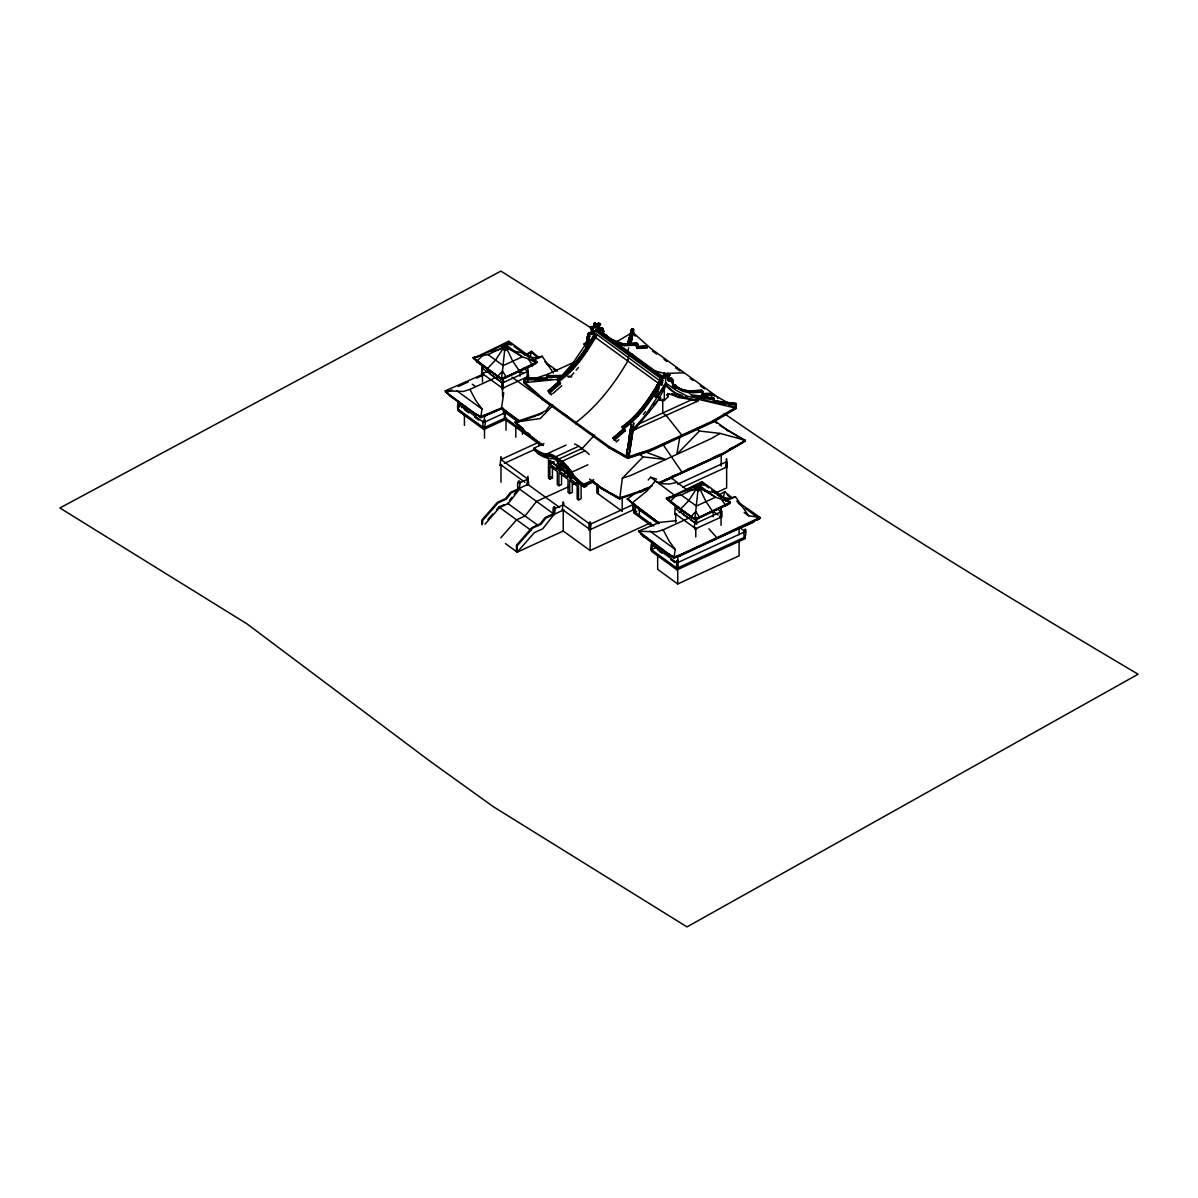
<?xml version="1.0" encoding="UTF-8"?>
<svg xmlns="http://www.w3.org/2000/svg" width="1198" height="1198" viewBox="0 0 1198 1198"><rect width="100%" height="100%" fill="white"/><g stroke="black" fill="none" stroke-linecap="round" stroke-linejoin="round"><path stroke-width="1.5" d="M633.413 427.866L628.905 457.127L626.374 456.947L631.091 424.826M628.905 457.127L633.922 423.223M524.305 379.826L546.602 379.856L546.602 378.823L524.395 378.793L524.23 382.731L560.574 379.017M628.845 340.801L628.86 338.24L630.972 337.941L631.376 340.966L633.293 328.836L631.406 329.375L628.86 340.097M524.604 378.358L546.887 378.388L524.544 378.059L524.23 382.731M588.652 340.711L587.2 339.648L586.107 343.586L584.759 343.377C582.947 344.23 585.672 346.222 586.211 344.425L587.963 343.826L589.626 336.413L587.754 334.017L589.521 332.67L592.082 334.422L592.965 333.448L593.145 331.741L591.348 331.022L591.722 328.836L590.584 328.507L590.404 326.829L593.16 328.357L595.676 326.185L596.155 323.789L597.577 326.156L600.453 323.939L599.135 327.159L599.344 330.528C601.845 329.405 602.879 327.923 603.762 331.097L603.088 332.385L604.346 336.324M592.8 332.071L593.175 329.884L591.722 328.836M663.812 377.235L597.937 329.36L595.047 330.693L594.103 332.415L662.254 382.551L660.802 381.488L661.191 379.302L660.038 378.987L659.858 377.31L662.629 378.838L665.145 376.666L665.624 374.27L667.046 376.636L669.922 374.42L668.589 377.64L668.813 381.009C671.314 379.886 672.333 378.403 673.231 381.578L672.542 382.866L673.875 384.738C672.917 390.009 677.514 383.046 675.627 387.912L674.564 389.215M662.254 382.551L662.644 380.365L661.191 379.302M546.018 410.659L537.617 414.523L537.573 415.406L542.619 413.1M647.804 488.574L641.065 491.659L641.11 490.656L642.023 491.315L650.424 487.451M652.146 485.789L642.068 490.416L642.023 491.315L619.441 498.922L601.501 488.634L591.078 481.057M697.64 399.159L735.797 408.099L735.916 403.412L713.723 400.806L713.738 398.095L690.467 394.636M546.602 379.856L546.767 375.678L562.88 375.408M735.722 405.179L713.439 402.258L713.738 398.095M687.382 490.027L676.885 482.405L669.547 483.992L662.838 483.782L655.141 481.162L646.875 491.09L632.364 502.816L659.349 523.376L627.288 499.296L634.94 493.291M633.667 504.493L628.052 498.952L627.288 499.296M671.808 478.886L671.883 478.017L666.447 479.26M589.521 332.67L590.854 333.388L591.348 331.022M658.121 391.192L656.669 390.129L655.576 394.067L654.228 393.857C652.401 394.711 655.141 396.703 655.68 394.906L657.432 394.307L659.095 386.894L656.998 385.082L658.99 383.15L660.323 383.869L660.802 381.488M658.99 383.15L661.775 384.932L662.599 382.222M542.634 399.593L542.784 398.35L524.38 381.997L524.38 383.375L542.634 399.593L609.393 448.112L627.647 458.415L650.619 450.837L712.96 422.235L735.931 408.743L735.931 407.365L728.669 405.658M547.351 375.798L547.546 374.345L573.632 362.38M650.619 450.837L650.814 449.385L712.78 420.962L735.931 407.365M503.714 392.869L501.483 408.653L518 420.648M713.439 402.258L713.574 401.24L735.782 404.145M646.98 452.515L665.684 459.478L643.056 456.887L622.331 478.272L619.68 498.862L602.684 489.128L592.231 481.521M626.374 456.947L630.882 427.701M508.686 343.512L508.806 341.25L477.897 356.255L473.18 357.588L477.448 362.2L478.227 361.841L473.18 358.337M628.935 437.21L631.496 424.392M631.466 437.375L633.517 422.744M679.88 436.731L676.795 454.386L699.422 431.025L720.148 433.406L745.321 440.295L745.321 441.178L722.753 454.282L658.84 483.603M701.923 483.123L702.043 481.671L671.15 496.676L666.417 498.009L670.7 502.621L692.414 517.491L666.417 498.757L671.584 497.619M478.421 415.406L480.832 417.458L481.985 409.042L475.906 400.656L469.93 389.41L463.237 391.446L445.297 390.803L450.253 396.089L480.967 417.638L501.767 408.653L501.648 407.859L480.832 416.739L475.681 413.624M674.07 557.175L674.204 558.058L668.963 555.018L643.506 536.524L638.549 531.223L656.474 531.867L663.168 529.83L669.143 541.077L675.223 549.478L673.92 557.864L680.15 555.752L673.92 557.864M531.283 353.111L531.448 351.284L525.158 354.922M626.389 453.997L629.564 439.112L628.935 439.696M628.92 454.162L630.837 439.187L631.466 439.861M546.528 379.182L546.767 375.678M713.499 401.615L713.783 400.147M735.797 408.099L735.916 403.412M480.832 416.739L486.912 415.332L486.298 414.897M629.849 338.51L632.035 328.761M631.376 340.966L633.293 328.836M619.68 498.862L619.965 497.559L619.965 498.548L610.471 493.112M674.204 557.295L669.757 555.393L674.07 557.879L695.753 547.98M588.308 340.606L587.08 338.585L587.769 337.686L589.236 338.749M657.777 391.087L656.534 389.065L657.238 388.167L658.69 389.215M506.17 377.415L501.483 378.897L531.942 365.031M725.194 505.451L694.72 519.333L730.346 502.232L702.043 481.671L700.351 486.193L681.213 494.984L666.417 498.009L690.976 516.682L694.72 518.569L699.437 517.251L695.724 511.516L697.97 490.102L694.72 487.751L698.808 485.879L702.043 489.248L715.565 497.245L730.346 502.232L724.67 506.395M698.883 518.315L694.855 519.603L730.346 502.98L711.732 490.117M627.318 344.874L628.86 338.24M627.737 344.47L629.264 337.836M627.902 351.224L628.665 347.914M629.429 344.59L630.972 337.941M629.849 345.039L631.391 338.405M593.175 329.884L591.647 328.656L592.651 327.563M662.644 380.365L661.116 379.137L662.12 378.044M629.07 340.606L630.942 333.913M630.657 344.126L633.937 329.54M696.412 399.189L698.374 400.611L696.757 401.555L694.795 400.132L678.996 397.556L669.218 393.872L667.765 394.531L668.304 396.583L664.306 400.431L661.371 400.566L658.735 399.129L659.274 396.583M660.293 400.267L660.832 397.721L656.294 402.004M598.536 329.869C598.161 327.728 603.507 326.725 601.082 329.061M671.179 378.987C671.359 376.846 667.87 378.957 668.005 380.35M589.626 336.413L588.308 334.916L587.095 337.012L588.547 338.705M659.095 386.894L657.777 385.397L656.549 387.493L658.016 389.17M635.913 346.522L646.066 346.102L647.294 348.019L637.141 348.438L638.264 345.114L637.036 343.182L623.26 343.751L611.025 339.214M702.462 393.588L710.938 393.244L712.166 395.16L702.013 395.58L703.136 392.24L701.908 390.323L688.131 390.892L681.991 389.395L674.369 385.591M711.043 398.485L712.166 395.16M589.775 335.979L588.982 335.665L590.225 334.122L592.082 334.422M659.229 386.46L658.451 386.145L659.679 384.603L661.551 384.902M599.135 327.159L596.125 325.092L598.506 322.996L600.453 323.939M667.046 376.636L665.579 375.573L667.96 373.477L669.922 374.42M677.739 560.23L678.278 568.077L676.526 568.496L676.526 567.657M595.676 326.185L594.223 325.137L594.313 323.101L596.844 324.089M665.145 376.666L663.677 375.603L663.782 373.566L666.313 374.57M696.757 401.555L631.66 430.891L645.078 415.661L666.268 383.375L666.268 385.367L656.324 403.112L634.146 430.067M483.034 366.004L483.318 368.011M587.724 341.175L572.884 363.189L561.892 375.648M588.997 344.036L593.474 336.788M628.351 360.074C614.664 383.734 597.787 405.703 576.013 422.49L576.013 423.852M653.479 394.801L656.684 397.422L665.624 382.911L665.624 374.27L664.156 373.207L664.156 376.666M558.313 382.027L557.19 379.736C573.378 368.026 584.429 351.284 594.433 334.332L596.589 335.904C586.586 352.856 575.549 369.598 559.346 381.308L560.484 383.6L550.316 392.51L551.454 394.801L549.283 393.229L548.16 390.937L558.313 382.027L560.484 383.6M594.537 334.556C584.609 351.388 573.647 368.026 557.564 379.646L557.19 379.736M595.391 335.185C585.463 352.017 574.501 368.655 558.418 380.26L557.564 379.646M614.155 440.37L613.017 438.064L623.185 429.169L622.047 426.862C638.249 415.167 649.286 398.425 659.289 381.473L661.461 383.046M659.394 381.698C649.466 398.53 638.519 415.167 622.436 426.773L622.047 426.862M660.248 382.312C650.319 399.144 639.373 415.781 623.289 427.401L622.436 426.773M618.887 439.681L616.311 441.942L615.188 439.636L625.341 430.741L624.218 428.45C637.755 418.357 648.313 405.134 656.729 390.608M605.26 336.578C609.183 335.305 602.564 334.062 606.832 335.575M674.219 387.239C671.165 386.729 674.878 383.031 676.121 385.726M504.822 410.21L504.328 418.416L506.2 418.237L504.658 417.593M633.068 502.846L632.739 510.108L634.491 509.689M653.374 405.673L655.261 402.992M643.341 414.598L645.497 411.543M564.108 510.123L562.057 510.123M635.314 510.767L636.767 511.591M651.008 549.118L652.461 549.957M676.571 514.107L674.818 514.526L675.552 513.508M591.198 326.515L592.471 327.039L594.223 325.137M545.824 410.839L550.226 404.924L511.95 377.115M660.667 376.996L661.925 377.52L663.677 375.603M481.836 524.814L481.836 520.037L497.38 502.336L505.586 498.578L510.468 492.393L527.854 484.411L559.676 507.533M482.584 523.766L482.584 520.576L498.128 502.875L506.335 499.117L511.202 492.932L519.573 489.098L508.087 503.654L499.641 507.518L485.025 524.185M509.629 500.195L511.935 497.29M514.227 494.385L518.824 488.559L554.21 514.271L542.724 528.827L534.293 532.691L517.222 552.128L505.421 543.548M516.473 551.589L516.473 545.21L532.017 527.509L540.223 523.751L545.105 517.566L553.461 513.732M563.24 531.014L517.222 552.128L517.222 545.749L532.766 528.048L540.972 524.29L545.854 518.105L563.24 510.123L563.24 531.014L590.12 550.541L650.679 522.762M571.446 375.603L573.797 372.892M576.133 370.182L578.484 367.457M487.93 519.468L492.812 513.927M496.466 509.764L498.907 506.979L503.969 504.658M500.749 537.887L516.593 519.842L525.038 515.964L536.509 501.423L569.14 486.448M648.208 479.994L650.649 477.223L656.579 479.125M644.644 416.59L649.601 411.034M475.621 359.505L488.694 370.077L476.894 361.706L501.603 379.182L537.108 361.811L508.806 341.25L507.113 345.773L487.96 354.548L473.18 357.588L497.739 376.262L502.486 371.081L504.717 349.681L501.483 347.33L505.556 345.458L508.806 348.828L522.313 356.824L537.108 361.811L531.433 365.959M690.976 516.682L695.724 511.516L694.72 519.333M581.255 449.52L594.657 434.979M553.132 405.209L540.178 418.581L514.99 422.145L532.93 438.797L541.87 445.297M476.924 361.137L481.91 356.135L477.897 356.255M670.176 501.573L675.163 496.556L671.15 496.676M482.989 365.734L481.866 366.274L481.581 374.09L483.453 373.911L482.689 373.207L481.581 374.09M502.486 380.14L501.663 383.225L502.291 388.946L503.519 388.511L502.561 380.11M548.16 390.937L558.687 381.937M548.534 390.848L549.388 391.461L559.541 382.566M552.742 393.678L561.742 385.786M613.017 438.064L623.559 429.079L625.341 430.741M613.406 437.974L614.26 438.603L624.413 429.693M458.055 408.683L457.726 409.491L459.134 409.686M483.558 427.222L483.872 428.3C488.275 418.147 481.177 416.485 483.243 428.03M501.962 465.109L500.09 465.288L501.198 464.405M518.255 488.155L518.569 489.233C522.837 479.11 515.964 477.298 517.94 488.964M551.275 463.312L553.97 462.009L551.275 463.312L550.586 460.391M552.473 462.772L553.132 461.769M567.792 471.473L566.594 472.027L568.78 473.614L568.032 477.358L558.957 470.769L561.847 469.212L559.706 469.451L560.904 468.897M572.539 477.358L573.198 476.37L571.341 477.912L570.443 477.253L570.443 474.812M536.03 362.575L531.388 365.36L532.002 365.809L537.108 362.56L532.796 360.793M698.928 484.291L702.043 482.42L708.752 487.945M698.224 518.524L729.283 503.804M615.682 342.299L631.121 333.224M714.502 420.453L719.264 417.668M722.424 415.811L725.584 413.954M728.758 412.082L731.918 410.225M526.761 354.937L531.448 352.227L536.404 356.57M720.148 433.406L711.163 438.618L631.301 475.247L622.331 478.272M729.507 449.175L732.562 447.408M658.87 482.719L722.708 453.428L745.321 440.295L727.351 429.992L713.948 420.258M659.589 483.153L721.9 454.581L743.284 442.167L743.284 441.178M718.396 495.358L724.685 491.704L732.502 498.143M755.953 519.947L760.056 518.36L760.056 517.416L736.74 501.228M758.678 518.36L752.748 521.849M676.301 386.056L674.384 385.262L675.837 386.31M696.772 487.841C694.69 491.629 684.447 489.293 684.702 491.599M479.5 356.091L490.985 350.834L491.465 351.972M492.633 350.071L508.806 341.999L511.276 344.245M507.188 346.626L503.1 348.498L495.568 360.074L487.331 368.699L488.694 369.448M504.717 349.681L508.806 347.809M489.203 370.601L482.465 373.686L502.546 388.272L527.809 376.681M483.363 374.105L445.297 390.803L450.987 396.433L477.178 415.466M458.235 386.55L468.283 381.952M476.654 378.104L483.348 375.034M450.253 396.089L451.017 395.744M469.93 389.41L497.844 376.591M532.331 360.778L542.185 356.255L553.401 373.057M498.398 377.415L501.603 379.182L501.603 378.373M504.987 378.089L532.002 365.809M482.465 381.922L482.465 368.34L502.546 382.941L527.809 371.35L527.809 379.976M584.01 344.32L585.762 345.893M585.328 346.087L587.215 346.941M461.559 407.739L464.884 406.212M475.711 414.598L476.475 414.238M476.519 414.972L450.298 395.19M487.361 414.523L496.96 410.105M518.479 422.19L505.316 412.621L483.797 422.49L458.235 403.921L458.235 410.869L483.797 429.453L505.316 419.585L538.546 443.724M458.235 409.267L483.797 427.836L505.316 417.967L543.398 445.536M534.068 438.273L532.93 438.797L514.99 422.145L537.617 414.523M537.872 442.616L500.974 459.538L527.854 479.08L527.854 484.411M593.444 481.866L583.471 485.999A37.947 19.273 65.4 0 1 572.015 474.737A25.383 12.893 65.4 0 0 562.641 463.746L555.782 458.579A25.383 12.893 65.4 0 0 546.393 455.929A40.747 20.695 65.4 0 1 535.117 450.762L534.068 448.097L543.922 443.574M504.328 463.341L534.518 449.505M534.578 450.328L535.701 450.508M654.797 396.553L656.684 397.422M534.068 448.097A40.777 20.71 65.4 0 0 546.393 454.132L566.1 445.072M546.393 455.944L546.977 455.689A25.383 12.893 65.4 0 1 550.601 455.629M535.162 450.074L535.536 451.152A37.947 19.273 65.4 0 0 546.977 456.543L548.175 455.989A25.383 12.893 65.4 0 1 548.849 455.824M546.393 454.102A25.383 12.893 65.4 0 1 555.782 456.767L578.769 446.21L585.043 450.762A25.383 12.893 65.4 0 1 589.221 454.581M555.782 458.579L558.448 459.837M550.586 462.832L551.784 462.278M581.914 448.486L558.912 459.029L558.912 460.871L562.641 462.877A25.383 12.893 65.4 0 1 563.479 463.551M569.694 475.157L569.694 478.571L577.151 483.992L577.151 480.578L549.852 460.736L549.852 464.15L552.443 462.952L558.403 467.295M638.1 424.287L692.309 399.428L693.867 400.566M634.73 427.686L633.802 428.105L635.764 429.543M585.043 450.762L562.057 461.305L555.782 456.752M558.043 468.238L555.632 464.629L556.83 464.09M562.641 462.877L562.057 463.147A25.383 12.893 65.4 0 1 571.446 474.138A40.747 20.695 65.4 0 0 582.707 485.34L583.77 486.059M518.824 483.213L527.854 479.08M556.89 466.396L558.088 465.842M562.641 463.731L563.839 463.177M556.89 467.025L558.088 466.471M536.734 450.598L537.438 453.158A44.296 22.492 65.4 0 0 551.14 458.594A15.155 7.697 65.4 0 1 555.842 459.867L560.694 466.127L564.528 465.573M561.592 466.456L563.959 465.468M561.982 466.531L565.067 465.543M562.551 466.471L565.696 467.639L567.672 466.741M548.489 458.16L548.489 478.122L549.852 479.125L552.443 477.927L552.443 466.771M566.085 472.881L563.494 474.064L563.494 476.01M568.78 476.04L566.594 472.596L567.792 472.042M567.448 473.599L568.646 473.045M562.057 461.335A25.383 12.893 65.4 0 1 571.446 472.311L587.859 464.779M567.852 474.363L569.05 473.809M567.852 474.992L569.05 474.438M571.446 474.153L572.03 473.884A40.747 20.695 65.4 0 0 572.988 475.127M572.03 474.737L573.228 474.183M569.694 478.571L572.809 477.163L571.611 477.089M549.852 479.125L549.852 466.097L557.295 471.503L557.295 484.531L558.957 485.744L561.548 484.561L561.548 473.39M576.552 480.218L578.155 480.428L576.957 480.982L575.714 479.215L576.912 478.676M577.151 480.578L577.9 480.233L577.9 482.674L576.957 481.611L578.155 481.057M577.211 482.18L578.409 481.626M572.524 484.905L575.894 483.363M650.334 450.298L680.015 436.686M681.662 435.922L706.401 424.586M583.845 486.268L583.77 484.217L593.624 479.694M583.261 485.714L593.444 481.042M583.471 485.999L593.624 481.536M558.957 485.744L558.957 472.716L568.032 479.32L568.032 492.333L569.694 493.546L572.285 492.363L572.285 483.049M565.696 467.639L565.546 466.906A15.155 7.697 65.4 0 1 570.263 472.476A44.296 22.492 65.4 0 0 583.965 486.942L586.646 486.014L586.646 484.531M583.965 486.957L586.646 486.014M569.694 493.546L569.694 480.518L577.151 485.939L577.151 498.967L578.514 499.955L581.105 498.757L581.105 484.247M642.802 489.877L646.156 488.335M671.389 476.774L674.759 475.232M686.529 469.826L691.575 467.505M713.439 457.486L720.163 454.401M639.882 491.839L644.943 489.518M660.113 482.554L678.667 474.049M720.822 454.701L680.359 473.27L681.482 472.132M632.319 503.729L633.083 503.37M554.21 514.271L554.21 508.925L563.24 504.792L590.12 524.32L633.727 504.313L639.343 510.019L658.361 523.84M677.664 484.157L726.647 461.694L726.647 487.915L714.817 493.351M633.727 509.659L590.12 529.666L562.491 509.584M682.74 487.182L726.647 467.04M672.752 496.526L684.238 491.255M685.87 490.506L697.835 485.579M673.216 496.871L678.143 494.609M697.97 490.102L702.043 488.23M702.043 489.248L697.97 491.12L694.72 487.751M679.086 507.218L675.717 508.776L695.783 523.361L721.061 511.771L716.763 508.641M715.595 493.636C716.045 491.165 704.289 492.633 701.938 488.799M679.086 512.564L682.456 511.022M643.506 536.524L644.269 536.165L641.005 533.305M644.868 536.554L670.431 555.887M663.168 529.83L691.096 517.027M725.584 501.198L735.437 496.676L748.615 515.814L760.056 517.416L680.209 554.809L673.92 556.935L668.918 554.06M675.717 522.343L675.717 514.107L695.783 528.707L721.061 517.117L721.061 525.353M658.091 546.647L651.472 549.687L677.035 568.256L677.035 569.874L745.291 538.561L745.291 536.944L677.035 568.256M668.963 555.018L669.727 554.659L638.549 531.223L659.349 522.433L676.181 520.681M754.336 515.859L755.099 515.499L745.201 508.311M696.293 547.636L739.825 527.674M741.008 527.225L753.827 521.969L674.07 557.879M678.952 556.456L760.056 518.36L756.342 516.218M657.672 555.243L657.672 569.364L677.739 583.95L739.106 555.812L739.106 541.691M551.529 462.503L552.727 461.949M637.036 343.182L622.256 344.096L616.012 342.583L624.113 344.365L637.89 343.811M646.066 346.102L638.354 346.731M701.908 390.323L688.85 391.162M709.995 393.588L710.938 393.244M585.478 345.383L586.795 347.135M654.932 395.849L656.249 397.616M622.256 344.096L623.26 343.751L624.413 345.668L638.264 345.114M480.668 416.5L486.957 414.373M516.727 422.43L535.835 415.991M642.068 490.416L619.441 498.039L601.471 487.736L589.551 479.08M532.661 379.272L547.546 374.345M542.784 398.35L609.243 446.644L627.647 457.037L650.814 449.385M635.135 454.985L643.236 452.305M611.759 448.621L628.111 457.846L648.687 451.062M474.737 357.843L477.867 356.854M542.185 356.255L536.21 357.962L530.13 357.049L531.448 351.284L539.265 357.723M674.729 386.654L680.868 389.724L688.985 391.506L702.762 390.952M735.437 496.676L729.447 498.398L724.191 497.814L723.382 497.469L724.685 491.704L724.685 492.648M554.045 513.672L553.012 514.256L554.045 514.855C557.115 505.301 551.844 502.636 553.311 514.676M604.646 334.257L606.667 335.26M524.38 381.997L528.078 381.623M535.281 380.889L541.002 380.305M546.183 379.781L552.068 379.182M571.042 367.591L573.198 369.164M635.898 414.733L638.07 416.305M646.92 346.731L636.767 347.135L637.141 348.438M683.04 391.297L682.845 390.024L675.223 386.22L675.358 387.463L683.04 391.297L689.284 392.809L703.136 392.24M711.792 393.857L701.624 394.277L702.013 395.58M684.298 372.818L664.755 373.447L653.015 370.422M546.827 375.873L552.188 375.783M546.573 376.651L562.686 376.382M568.062 376.307L571.641 376.247M546.528 377.325L560.844 377.1M567.987 376.981L571.566 376.921M536.03 363.383L531.792 363.803M758.678 519.078L757.54 519.827M504.088 344.245L512.549 344.799M697.326 484.666L705.802 485.235M563.479 502.801L563.105 501.857L562.356 510.543M633.937 332.415L632.679 332.325L651.068 348.678L717.542 396.972L728.264 403.037M629.354 436.806L631.047 436.911M628.935 439.067L631.466 439.232M627.018 453.368L628.291 453.458M715.446 401.031L736.006 403.711M446.674 391.926L445.297 391.746L452.14 390.069M447.827 392.794L446.674 392.644L451.601 396.867M533.35 359.924L528.378 359.205L532.391 364.806M726.602 500.345L721.615 499.641L725.629 505.242M671.464 502.261L667.496 498.922M695.903 395.625L713.783 398.29M692.07 395.879L713.544 399.069M693.822 396.823L713.499 399.743M676.001 505.99L675.058 506.664L674.818 514.526M673.336 394.696L671.779 393.573L677.439 396.418L684.043 397.766M700.86 399.144L687.442 396.224L676.211 390.398L665.624 382.911M665.549 385.022C673.755 394.891 686.214 398.53 698.374 400.611M696.113 397.272L699.737 398.125M703.226 399.713L714.128 402.258M717.767 403.112L725.03 404.804M726.482 466.426L727.201 467.445L725.449 467.025M719.863 517.102L721.915 517.102L721.915 511.636M744.407 537.348L745.141 537.528C747.732 524.934 743.119 528.048 744.108 536.929M694.9 529.112L696.652 528.692L695.619 528.093C692.773 531.478 695.798 515.245 696.352 522.807M590.674 529.231L588.937 529.651L589.955 530.25C592.98 520.486 587.814 518.03 589.236 530.07M624.413 345.668L618.168 344.155L617.973 342.883L610.351 339.079M680.868 389.724L688.131 390.892L689.284 392.809M561.892 469.182L560.649 469.751M652.311 542.275L651.772 541.271L651.008 549.957M674.249 392.57L682.261 395.595M459.283 402.004C457.681 398.679 457.322 407.874 457.726 409.491M528.033 376.202L528.333 377.28L526.791 376.651M503.4 388.062L501.663 388.691M528.063 483.932L528.378 485.01L526.835 484.381M497.739 376.262L501.483 378.149L506.2 376.816L502.486 371.081L501.483 378.897M577.271 360.343L579.443 361.931M642.143 407.485L644.314 409.057M501.767 379.122L489.413 370.092M719.938 425.47L745.321 441.178M607.311 491.3L604.106 489.443M591.542 328.207L500.884 271.092L59.9 507.982L247.028 623.903L430.022 761.224L493.426 806.748L687.008 926.908L1138.1 674.219C997.754 591.108 858.382 506.35 724.176 413.52M587.14 351.029L584.968 349.457M651.997 398.17L649.84 396.598M583.845 485.445L583.291 485.085A40.747 20.695 65.4 0 1 581.18 483.498M601.411 332.939L609.497 338.465M652.371 350.969L656.729 354.144M663.991 359.415L666.897 361.526M675.597 367.846L679.955 371.006M690.108 378.388L693.013 380.5M700.261 385.771L704.619 388.946M711.882 394.217L714.787 396.328M598.506 322.996L600.662 324.523M667.96 373.477L670.116 375.004M598.206 323.295L599.659 324.358M667.66 373.776L669.128 374.839M597.697 324.553L599.15 325.616M601.636 327.653L603.103 328.716M667.151 375.034L668.619 376.097M671.105 378.134L672.557 379.197M601.875 328.027L603.328 329.076M671.329 378.508L672.797 379.556M594.313 323.101L598.386 326.051M600.632 327.623L603.178 329.57M663.782 373.566L667.855 376.531M670.101 378.104L672.632 380.051M594.013 323.67L595.466 324.718M599.869 327.923L601.321 328.986M663.467 374.135L664.935 375.199M669.338 378.403L670.79 379.466M597.667 326.59L599.434 327.653M603.148 330.408L601.696 329.36L603.762 331.097M667.451 377.071L668.903 378.134M671.165 379.826L672.617 380.889M673.231 381.578L671.779 380.515L673.231 382.192M594.013 324.508L595.466 325.571M663.467 374.989L664.935 376.037M603.762 331.711L602.309 330.034M597.712 327.908L599.509 329.001M667.181 378.388L668.978 379.466M598.76 329.106L600.228 330.169M668.229 379.586L669.682 380.635M671.09 381.818L673.246 383.135M598.76 329.645L600.228 330.693M602.534 332.355L604.002 333.418M668.229 380.11L669.682 381.174M672.003 382.836L673.456 383.899M667.361 379.946L669.457 381.398M672.422 383.689L675.567 385.786M593.28 326.395L594.732 327.458M662.749 376.876L664.201 377.939M600.063 332.026L600.917 332.64M603.058 334.047L604.511 335.096M672.512 384.528L673.98 385.576M592.471 327.039L593.923 328.102M596.499 330.034L663.393 378.583M673.261 385.996L674.729 387.059M590.899 326.485L592.351 327.533M660.368 376.966L661.82 378.014M672.348 385.741L673.815 386.804M591.707 327.309L593.16 328.357M661.176 377.789L662.629 378.838M590.404 326.829L591.857 327.893M659.858 377.31L661.311 378.358M595.047 330.693L660.922 378.553M590.195 327.593L591.647 328.656M659.664 378.074L661.116 379.137M685.481 396.793L687.442 398.23M590.584 328.507L593.175 330.378M660.038 378.987L662.644 380.859M591.423 329.615L592.875 330.663M660.877 380.08L662.329 381.144M713.978 421.142L716.958 423.313M591.513 332.4L592.965 333.448M660.967 382.866L662.434 383.929M590.629 332.834L592.082 333.898M660.098 383.315L661.551 384.378M590.854 333.388L592.306 334.452M660.323 383.869L661.775 384.932M677.439 396.418L678.996 397.556M595.571 337.611L659.978 384.408M588.757 333.074L590.225 334.122M658.226 383.555L659.679 384.603M587.754 334.017L589.221 335.081M657.223 384.498L658.675 385.561M587.529 334.601L588.982 335.665M656.998 385.082L658.451 386.145M667.66 393.408L669.218 394.531M587.694 335.769L589.161 336.833M657.163 386.25L658.615 387.313M668.304 395.834L666.747 394.696L668.304 396.583M587.095 337.012L588.547 338.076M656.549 387.493L658.016 388.556M587.08 338.585L588.532 339.648M656.534 389.065L658.001 390.129M586.451 340.786L587.904 341.834M655.905 391.252L657.358 392.315M586.346 341.715L587.799 342.763M655.815 392.18L657.268 393.244M586.511 342.778L587.963 343.826M655.98 393.258L657.432 394.307M586.107 343.586L587.559 344.65M655.576 394.067L657.028 395.115M584.759 343.377L587.05 344.934M654.228 393.857L656.519 395.415M584.19 343.841L585.942 345.219M653.659 394.307L655.411 395.684M584.699 344.44L586.151 345.503M654.153 394.921L655.62 395.984M658.735 398.38L660.293 399.518M659.813 399.428L661.371 400.566M584.699 345.548L586.151 346.611M654.153 396.029L655.62 397.092M696.427 428.854L699.422 431.025M544.895 361.826L557.594 371.036M546.303 363.773L549.133 365.824M553.371 368.909L556.201 370.961M738.133 503.175L742.371 506.245M744.168 512.564L748.615 515.814M514.017 346.447L528.917 357.274M522.358 353.215L525.338 355.387M717.093 494.729L721.555 497.964M696.772 486.807L700.006 489.173L705.996 501.648L712.54 511.246L712.061 512.28M523.511 368.22L527.809 371.35M638.564 453.623L643.056 456.887M739.286 527.24L745.291 531.598L677.035 562.91L651.472 544.341L651.472 551.305L677.035 569.874M519.213 370.437L523.511 373.566M712.451 510.857L718.186 515.02M487.96 354.548L503.175 365.6L522.313 356.824L507.113 345.773L505.556 346.477L505.556 345.458M681.213 494.984L696.412 506.035L715.565 497.245L700.351 486.193L698.808 486.897L698.808 485.879M550.571 404.16L554.944 407.335M563.689 413.684L568.062 416.859M589.91 432.733L592.815 434.859M675.747 496.137L650.649 477.223M490.192 371.17L499.207 377.714M692.444 518.135L671.434 502.861L668.873 499.925M716.374 538.426L716.988 537.932L708.917 528.797M501.977 382.686L490.311 374.21L490.311 370.751M687.937 517.806L683.549 514.631L683.549 511.187M690.857 519.932L696.682 524.17L696.682 517.281M639.927 490.836L641.065 491.659M472.326 384.273L475.277 386.415M501.483 407.709L519.483 420.798M518.105 420.528L501.648 408.563L485.759 415.257M658.915 522.837L633.053 504.059L627.363 498.428M593.654 481.851L596.649 484.022M633.727 511.276L653.973 525.997M541.481 444.653L527.494 433.481M651.847 526.057L633.727 512.894L633.727 504.313M456.752 390.713L481.985 409.042M649.99 531.133L675.223 549.478M577.9 480.233L575.714 479.215M561.548 469.586L569.11 475.082M572.285 477.388L578.245 481.716M549.852 464.15L557.295 469.556L557.295 466.142M468.732 412.801L464.42 409.671L464.42 405.987M474.468 416.964L478.766 420.094M659.095 551.14L661.97 553.221M670.581 559.466L674.878 562.596M551.08 476.939L552.443 477.927M524.874 482.24L500.974 464.884L500.974 482.285M507.338 503.115L538.306 525.608M498.907 506.979L531.343 530.549M666.268 385.367L676.211 393.992M727.171 494.819L729.642 497.005M671.883 478.017L676.885 482.405M641.005 534.009L644.838 537.288M518.345 424.436L523.541 429.079M527.494 432.553L530.13 434.874M517.027 424.272L523.571 430.022M632.679 333.703L635.284 336.024M508.686 342.703L510.842 344.65M474.258 358.487L477.493 361.422M632.544 354.683L631.601 353.829L628.71 355.162L627.767 361.017M597.937 329.36L598.88 330.229M664.546 373.222L664.86 374.345M595.092 322.741L595.391 323.879M623.289 427.401L624.218 428.45M614.26 438.603L615.188 439.636M558.418 380.26L559.346 381.308M549.388 391.461L550.316 392.51M663.003 444.458L682.381 472.791M506.065 412.337L505.945 411.064M501.827 459.208L501.004 456.723L500.09 465.288M721.615 511.217L720.926 508.836L720.163 517.521M652.356 543.473L652.461 547.291M563.809 504.238L563.659 502.861M677.739 560.08L676.765 560.634L676.526 568.496M712.78 420.962L712.96 422.235M717.542 396.972L717.677 398.425M609.243 446.644L609.393 448.112M722.708 453.428L721.9 454.581M727.351 429.992L727.396 430.891M602.684 489.128L601.471 487.736M631.406 329.375L631.406 332.235M739.106 527.345L739.106 534.697M727.201 466.606L726.512 458.759L725.763 467.445M721.196 455.33L721.196 465.962M715.865 538.756L715.865 539.519M713.214 511.426L713.214 516.593M700.426 488.08L700.426 487.047L696.352 488.919L688.82 500.509L680.569 509.12L681.932 510.498M695.783 528.707L695.783 536.944M695.005 518.914L691.006 517.281L694.855 519.603M681.797 436.536L681.797 435.174L666.268 415.556L662.749 412.996L662.749 399.308L664.306 400.431L664.306 385.771M677.739 557.325L677.739 562.85M677.739 568.062L677.739 583.95M661.446 381.338L661.446 384.094M657.672 546.423L657.672 550.092M639.343 510.019L639.343 515.365M635.419 504.777L635.314 511.591M628.111 456.393L628.111 457.846M627.647 457.037L627.647 458.415M622.226 497.17L622.226 511.351L596.859 492.917L596.859 483.767M598.371 485.16L598.371 494.025M596.155 330.693L596.155 323.789L594.702 322.726L594.702 326.185M594.103 332.415L594.103 336.548M590.12 524.32L590.12 550.541M584.669 486.927L584.669 485.445A37.947 19.273 65.4 0 1 583.681 484.771M578.514 481.806L578.514 499.955M563.494 464.839L563.494 470.649M560.694 462.638L560.694 466.127M559.496 460.601L559.496 461.44M558.957 467.355L558.957 470.769M539.115 442.107L539.115 445.656M528.662 376.472L527.749 368.505L526.925 377.1M528.707 484.202L527.884 476.265L526.97 484.831M522.957 352.946L514.721 351.299L507.188 347.645L508.806 348.828L504.717 350.7L501.483 347.33M522.523 430.831L522.523 434.26M519.977 370.991L519.977 376.172M518.21 372.024L519.288 370.811L512.744 361.212L506.769 348.738L503.519 346.387L503.519 347.405L497.544 350.16L490.985 350.834M515.799 426.638L515.799 437.24M506.02 419.54L506.02 430.127M505.316 412.621L505.316 419.585M503.445 378.583L503.445 382.027M503.459 408.204L503.459 413.729M502.546 382.941L502.546 396.508M484.501 416.904L484.501 420.588M484.501 427.641L484.501 438.228M483.797 427.836L483.797 429.453M480.967 416.874L480.967 417.638M464.42 414.822L464.42 425.41M459.463 403.412L459.463 407.05M570.368 469.856A25.383 12.893 65.4 0 1 571.117 470.889M564.318 464.255A25.383 12.893 65.4 0 1 565.156 465.019M566.804 466.696A25.383 12.893 65.4 0 1 570.652 471.653M571.356 472.746A25.383 12.893 65.4 0 1 572.03 473.869M579.068 481.701A40.747 20.695 65.4 0 1 574.965 477.508M583.77 484.202A40.777 20.71 65.4 0 1 571.431 472.326M546.962 456.513A25.383 12.893 65.4 0 1 556.366 459.193L557.564 458.609A25.383 12.893 65.4 0 0 556.711 458.055M548.175 455.989A37.947 19.273 65.4 0 1 547.291 455.869M544.521 455.135A37.947 19.273 65.4 0 1 543.563 454.776M541.646 453.862A37.947 19.273 65.4 0 1 540.657 453.323M539.684 452.724A37.947 19.273 65.4 0 1 538.696 452.065M551.02 455.794A25.383 12.893 65.4 0 1 552.592 456.124M551.394 455.824A25.383 12.893 65.4 0 1 553.835 456.797M554.674 457.247A25.383 12.893 65.4 0 1 555.513 457.756M546.018 455.539A40.747 20.695 65.4 0 1 543.023 454.686M542.005 454.267A40.747 20.695 65.4 0 1 536.764 451.272M574.606 443.964A25.383 12.893 65.4 0 1 578.769 446.225M566.205 468.777L557.654 462.563L559.241 466.516L567.792 472.731L566.205 468.777"/></g></svg>
